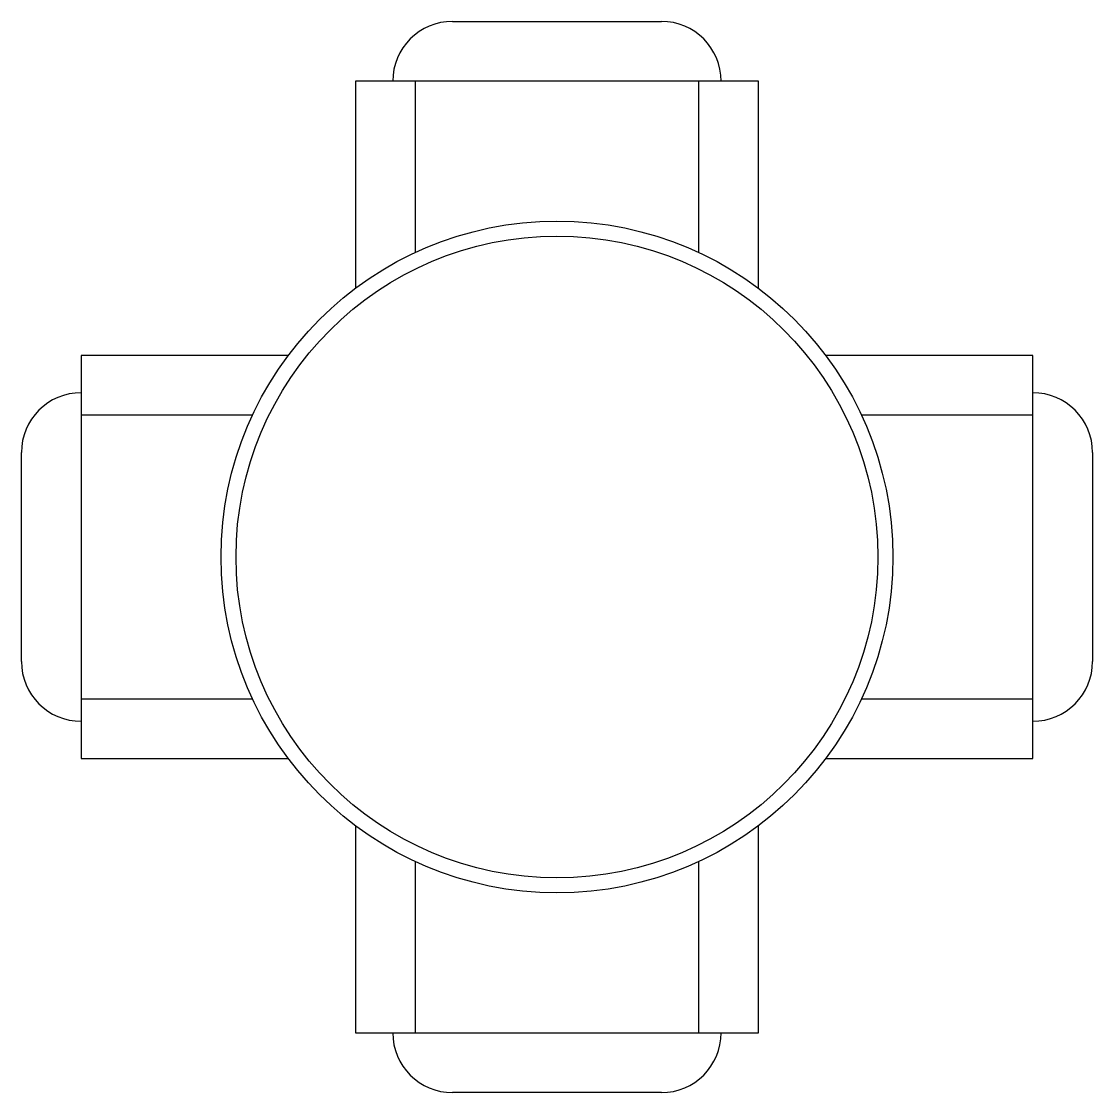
# Model space of a CAD drawing. Extents: x 1066 to 1210, y 279 to 422.
import ezdxf

# ---------------------------------------------------------------- set-up
doc = ezdxf.new("R2010")
doc.units = 0
doc.layers.get('0').update_dxf_attribs({"linetype": 'CONTINUOUS'})

msp = doc.modelspace()

# ---------------------------------------------------------------- linework, layer by layer
at = {"color": 0}
for p, q in [((1123.86, 422.36), (1151.86, 422.36)), ((1164.86, 414.36), (1110.86, 414.36)), ((1110.86, 414.36), (1110.86, 386.61)), ((1118.86, 414.36), (1118.86, 391.4)), ((1156.86, 391.4), (1156.86, 414.36)), ((1164.86, 386.61), (1164.86, 414.36)), ((1074.11, 377.61), (1074.11, 323.61)), ((1101.86, 377.61), (1074.11, 377.61)), ((1201.61, 377.61), (1173.86, 377.61)), ((1201.61, 323.61), (1201.61, 377.61)), ((1097.07, 369.61), (1074.11, 369.61)), ((1201.61, 369.61), (1178.66, 369.61)), ((1066.11, 336.61), (1066.11, 364.61)), ((1209.61, 364.61), (1209.61, 336.61)), ((1074.11, 331.61), (1097.07, 331.61)), ((1178.66, 331.61), (1201.61, 331.61)), ((1074.11, 323.61), (1101.86, 323.61)), ((1173.86, 323.61), (1201.61, 323.61)), ((1110.86, 314.61), (1110.86, 286.86)), ((1164.86, 286.86), (1164.86, 314.61)), ((1118.86, 309.82), (1118.86, 286.86)), ((1156.86, 286.86), (1156.86, 309.82)), ((1110.86, 286.86), (1164.86, 286.86)), ((1151.86, 278.86), (1123.86, 278.86))]:
    msp.add_line(p, q, dxfattribs=at)
for radius in [45, 43]:
    msp.add_circle((1137.86, 350.61), radius, dxfattribs=at)
for centre, start, end in [((1123.86, 414.36), 90, 180), ((1151.86, 414.36), 0, 90), ((1074.11, 364.61), 90, 180), ((1201.61, 364.61), 360, 90), ((1074.11, 336.61), 180, 270), ((1201.61, 336.61), 270, 0), ((1123.86, 286.86), 180, 270), ((1151.86, 286.86), 270, 360)]:
    msp.add_arc(centre, 8, start, end, dxfattribs=at)

doc.saveas('drawing.dxf')
